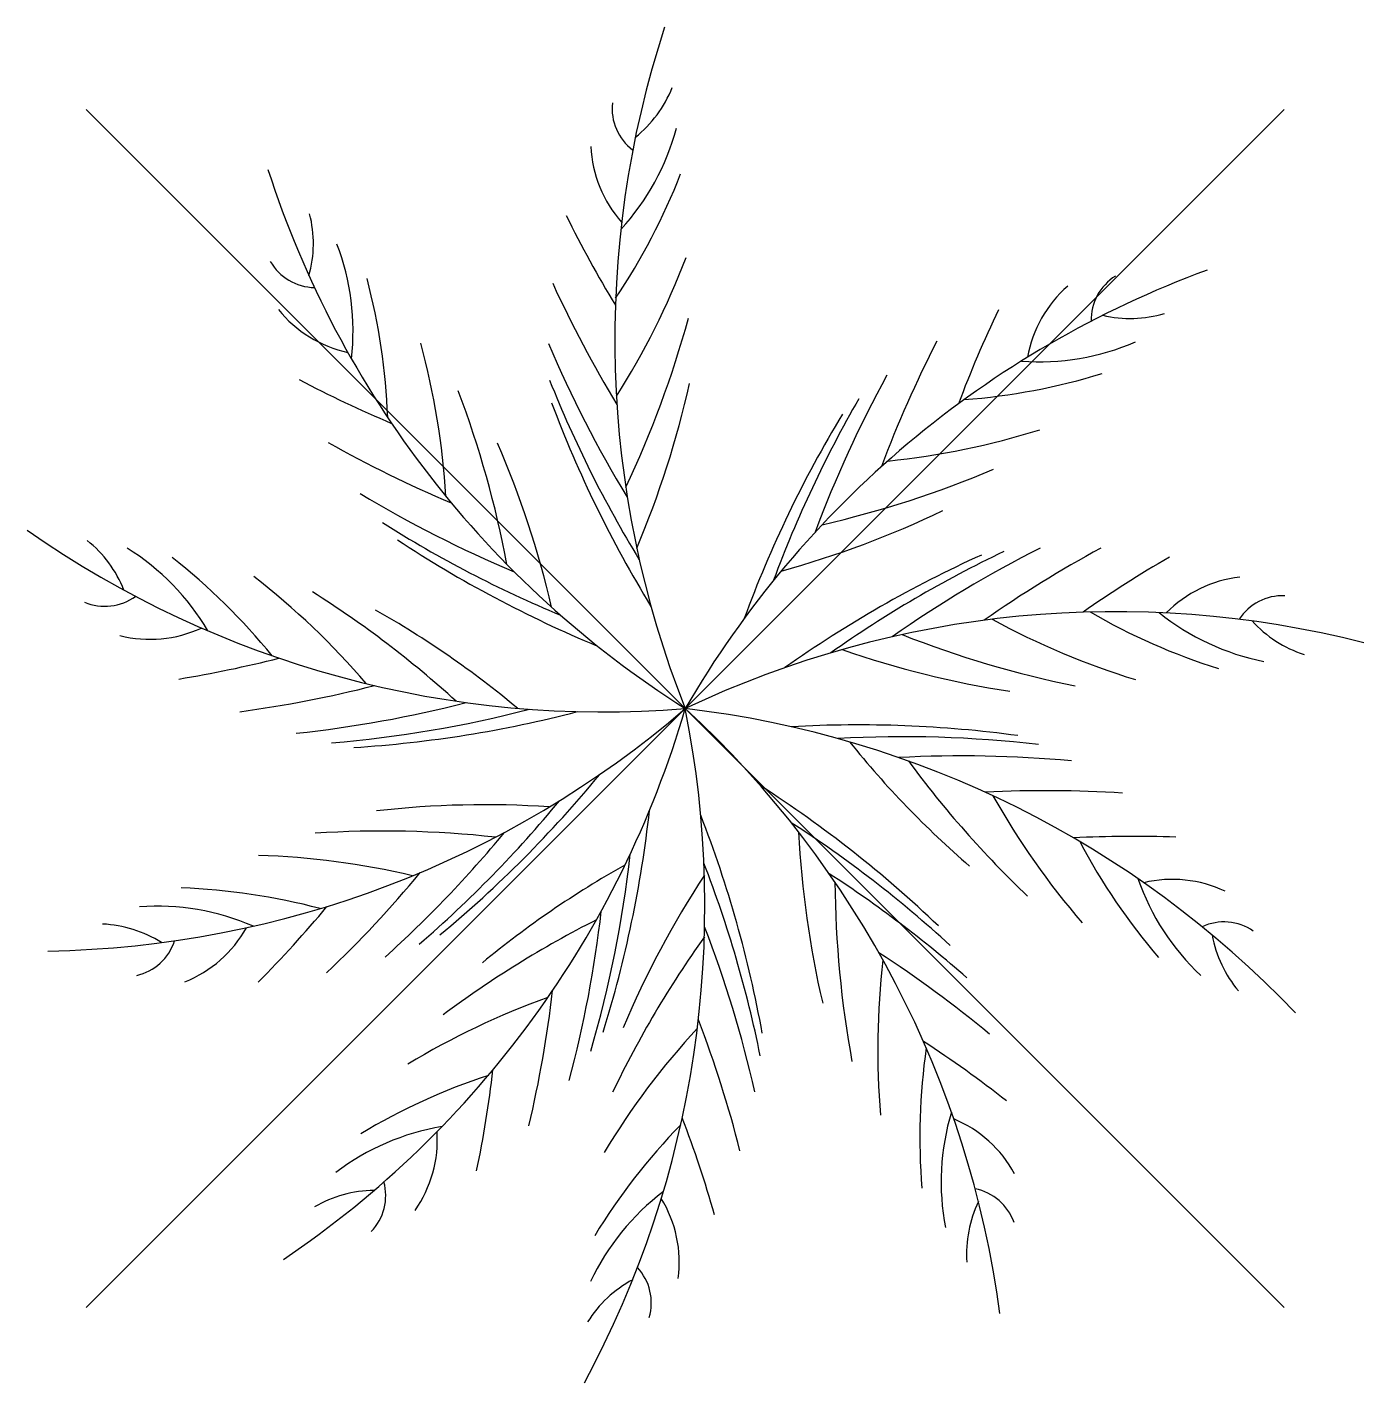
# Model space of a CAD drawing. Header units: metres. Extents: x -4.72 to 4.86, y -4.83 to 4.88.
import ezdxf

# ---------------------------------------------------------------- set-up
doc = ezdxf.new("R2010")
doc.units = ezdxf.units.M
doc.header["$LTSCALE"] = 0.2

msp = doc.modelspace()

# ---------------------------------------------------------------- linework, layer by layer
at = {"lineweight": -3}
for p, q in [((-4.2929, 4.2929), (4.2929, -4.2929)), ((4.2929, 4.2929), (-4.2929, -4.2929))]:
    msp.add_line(p, q, dxfattribs=at)
for centre, radius, start, end in [((6.6868, 2.6466), 7.1915, 161.87058, 201.59363), ((-0.8903, 4.767), 0.8575, 308.4321, 338.35152), ((-0.152, 4.3005), 0.3719, 173.77911, 233.03955), ((-1.7422, 4.6106), 1.7389, 317.4391, 345.01267), ((0.2074, 4.0728), 0.8858, 182.87895, 221.53455), ((3.8541, 6.0716), 7.1915, 197.87058, 237.59363), ((-4.25, 5.4665), 4.5221, 326.05264, 338.83185), ((-3.5223, 3.3333), 0.8575, 344.4321, 14.35152), ((6.7632, 7.2792), 8.4866, 206.1883, 211.13856), ((-4.1195, 2.706), 1.7389, 353.4391, 21.01267), ((-5.1575, 5.2041), 5.5272, 327.55294, 339.11096), ((-2.6507, 3.3899), 0.3719, 209.77911, 269.03955), ((6.2215, -3.6071), 7.1915, 110.17246, 149.89552), ((-6.6515, 1.9244), 4.5221, 2.05264, 14.83185), ((6.7688, 6.5767), 8.4866, 204.56726, 211.21068), ((3.3247, 2.3615), 0.8858, 131.18084, 169.83644), ((3.2807, 2.7848), 0.3719, 122.081, 181.34143), ((-2.2261, 3.4169), 0.8858, 218.87895, 257.53455), ((9.9043, -0.7958), 8.4866, 154.49018, 159.44044), ((3.1891, 3.6533), 0.8575, 256.73399, 286.6534), ((-7.159, 4.7726), 7.4487, 334.67551, 344.63066), ((9.3564, -1.2356), 8.4866, 152.86914, 159.51256), ((2.5384, 4.2249), 1.7389, 265.74098, 293.31455), ((-7.2314, 1.1788), 5.5272, 3.55294, 15.11096), ((6.8358, 5.9245), 8.4866, 202.94825, 211.30767), ((1.193, 9.8644), 8.4866, 242.1883, 247.13856), ((6.9145, 5.4888), 8.4866, 201.68252, 211.40186), ((8.8861, -1.6924), 8.4866, 151.25014, 159.60955), ((1.6557, 6.7234), 4.5221, 274.35453, 287.13373), ((-8.597, -0.3468), 7.4487, 10.67551, 20.63066), ((-6.6414, 3.8179), 6.8358, 337.03468, 347.42683), ((6.9908, 5.1668), 8.4866, 200.51858, 211.49813), ((8.593, -2.0242), 8.4866, 149.9844, 159.70375), ((8.3876, -2.2837), 8.4866, 148.82046, 159.80001), ((0.8874, 7.2729), 5.5272, 275.85482, 287.41284), ((1.6104, 9.2993), 8.4866, 240.56726, 247.21068), ((-7.6171, -0.815), 6.8358, 13.03468, 23.42683), ((-0.6919, 8.5762), 7.4487, 282.9774, 292.93255), ((2.048, 8.811), 8.4866, 238.94825, 247.30767), ((-1.1203, 7.5783), 6.8358, 285.33656, 295.72871), ((-0.5882, 7.1674), 7.1915, 234.96812, 274.69118), ((2.3677, 8.5047), 8.4866, 237.68252, 247.40186), ((-4.8199, 0.5341), 0.8575, 21.52965, 51.44906), ((2.6187, 8.2891), 8.4866, 236.51858, 247.49813), ((-4.918, -0.3265), 1.7389, 30.53665, 58.11022), ((-6.4661, -2.4771), 4.5221, 39.15019, 51.9294), ((5.6189, -6.6328), 8.4866, 114.32017, 125.29972), ((5.9351, -6.5354), 8.4866, 115.48411, 125.20345), ((6.3647, -6.4279), 8.4866, 116.74985, 125.10926), ((7.011, -6.3179), 8.4866, 118.36885, 125.01227), ((7.7116, -6.2657), 8.4866, 119.98989, 124.94015), ((-6.4788, -3.4216), 5.5272, 40.65049, 52.20851), ((4.0776, 0.0631), 0.8858, 96.68054, 135.33615), ((-4.1589, 1.1049), 0.3719, 246.87666, 306.1371), ((-6.6479, -5.4621), 7.4487, 47.77306, 57.72821), ((4.281, 0.4368), 0.3719, 87.58071, 146.84114), ((-5.5839, -5.2445), 6.8358, 50.13223, 60.52438), ((3.0842, -6.4966), 7.1915, 75.67217, 115.39522), ((5.1727, 4.6031), 4.5221, 239.85424, 252.63344), ((4.4849, 2.0441), 1.7389, 231.24069, 258.81426), ((4.8507, 5.4911), 5.5272, 241.35453, 252.91255), ((4.6975, 1.2044), 0.8575, 222.2337, 252.15311), ((-3.8365, 1.3826), 0.8858, 255.9765, 294.6321), ((4.2874, 7.4597), 7.4487, 248.4771, 258.43225), ((3.3692, 6.8799), 6.8358, 250.83627, 261.22842), ((-4.9984, 8.5875), 8.4866, 279.28584, 284.23611), ((-4.3246, 8.3885), 8.4866, 277.66481, 284.30823), ((-4.6888, 5.4529), 7.1915, 270.96812, 310.69118), ((-6.9045, 2.0116), 7.1915, 304.03388, 343.75694), ((-3.6811, 8.263), 8.4866, 276.0458, 284.40522), ((-0.8322, -7.1432), 7.1915, 43.63191, 83.35496), ((-4.8719, -5.2898), 7.1915, 7.63191, 47.35496), ((-3.2413, 8.2116), 8.4866, 274.78007, 284.49941), ((-2.9111, 8.191), 8.4866, 273.61613, 284.59567), ((-7.0508, -1.4159), 7.1915, 331.63191, 11.35496), ((1.2442, -8.6034), 8.4866, 82.27991, 93.25946), ((1.5639, -8.6886), 8.4866, 83.44385, 93.16319), ((6.5059, 4.0446), 6.8358, 218.79601, 229.18816), ((1.985, -8.8254), 8.4866, 84.70959, 93.069), ((7.5918, 4.0488), 7.4487, 216.43684, 226.39199), ((-7.1696, 4.9156), 8.4866, 309.61613, 320.59567), ((-4.0504, -7.6916), 8.4866, 46.27991, 57.25946), ((-7.4489, 4.7382), 8.4866, 310.78007, 320.49941), ((2.5913, -9.0749), 8.4866, 86.32859, 92.97201), ((7.025, 2.0813), 5.5272, 209.31427, 220.87229), ((-1.4349, -7.525), 6.8358, 86.13223, 96.52438), ((-8.6904, 0.2077), 8.4866, 342.68189, 353.66143), ((-7.7978, -3.8419), 8.4866, 10.27991, 21.25946), ((-3.8417, -7.9484), 8.4866, 47.44385, 57.16319), ((-2.1677, -8.3265), 7.4487, 83.77306, 93.72821), ((-7.8349, 4.5212), 8.4866, 312.0458, 320.40522), ((7.6407, -0.5519), 6.8358, 182.79601, 193.18816), ((3.2129, -9.4024), 8.4866, 87.94963, 92.89989), ((6.8268, 1.1577), 4.5221, 207.81398, 220.59318), ((-3.2303, -6.5763), 5.5272, 76.65049, 88.20851), ((-8.8277, -0.0934), 8.4866, 343.84582, 353.56517), ((2.9032, -7.0892), 6.8358, 119.19798, 129.59013), ((-7.78, -4.1723), 8.4866, 11.44385, 21.16319), ((-8.4293, 4.2445), 8.4866, 313.66481, 320.30823), ((5.857, -4.9376), 6.8358, 146.79601, 157.18816), ((-3.5815, -8.3066), 8.4866, 48.70959, 57.069), ((8.5218, -1.1868), 7.4487, 180.43684, 190.39199), ((4.8862, -0.6466), 1.7389, 199.20043, 226.774), ((3.4899, -2.1098), 0.8858, 64.64028, 103.29589), ((-3.7752, -5.8046), 4.5221, 75.15019, 87.9294), ((-3.7868, -3.1548), 1.7389, 66.53665, 94.11022), ((-9.0914, 4.0094), 8.4866, 315.28584, 320.23611), ((-9.0328, -0.4858), 8.4866, 345.11156, 353.47097), ((-4.2134, -2.401), 0.8575, 57.52965, 87.44906), ((2.7263, -8.1606), 7.4487, 116.83882, 126.79397), ((3.8606, -1.9009), 0.3719, 55.54045, 114.80088), ((-3.9165, -1.1365), 0.8858, 291.9765, 330.6321), ((6.1967, -5.9691), 7.4487, 144.43684, 154.39199), ((-7.78, -4.6151), 8.4866, 12.70959, 21.069), ((4.6209, -1.4711), 0.8575, 190.19344, 220.11285), ((-4.0141, -1.5507), 0.3719, 282.87666, 342.1371), ((6.9067, -2.4454), 5.5272, 173.31427, 184.87229), ((-3.2377, -8.8649), 8.4866, 50.32859, 56.97201), ((-9.38, -1.042), 8.4866, 346.73056, 353.37399), ((0.8809, -7.2737), 5.5272, 109.71625, 121.27427), ((-7.83, -5.2688), 8.4866, 14.32859, 20.97201), ((4.1503, -6.038), 5.5272, 137.31427, 148.87229), ((-2.9273, -9.4952), 8.4866, 51.94963, 56.89989), ((6.2035, -3.0761), 4.5221, 171.81398, 184.59318), ((-9.8065, -1.6002), 8.4866, 348.3516, 353.30187), ((0.0033, -6.9243), 4.5221, 108.21595, 120.99515), ((3.5729, -3.3951), 1.7389, 163.20043, 190.774), ((-1.4523, -4.71), 1.7389, 99.60241, 127.17597), ((3.2107, -6.1349), 4.5221, 135.81398, 148.59318), ((-7.9494, -5.9611), 8.4866, 15.94963, 20.89989), ((1.5833, -3.7581), 0.8858, 28.64028, 67.29589), ((-2.6621, -3.0893), 0.8858, 325.04226, 3.69786), ((-2.518, -3.4896), 0.3719, 315.94242, 15.20285), ((-2.221, -4.3109), 0.8575, 90.59541, 120.51482), ((0.895, -4.8469), 1.7389, 127.20043, 154.774), ((2.006, -3.807), 0.3719, 19.54045, 78.80088), ((-0.9281, -3.971), 0.8858, 352.64028, 31.29589), ((2.8737, -3.9063), 0.8575, 154.19344, 184.11285), ((-0.6148, -4.2591), 0.3719, 343.54045, 42.80088), ((0.0288, -4.8494), 0.8575, 118.19344, 148.11285)]:
    msp.add_arc(centre, radius, start, end)

doc.saveas('drawing.dxf')
